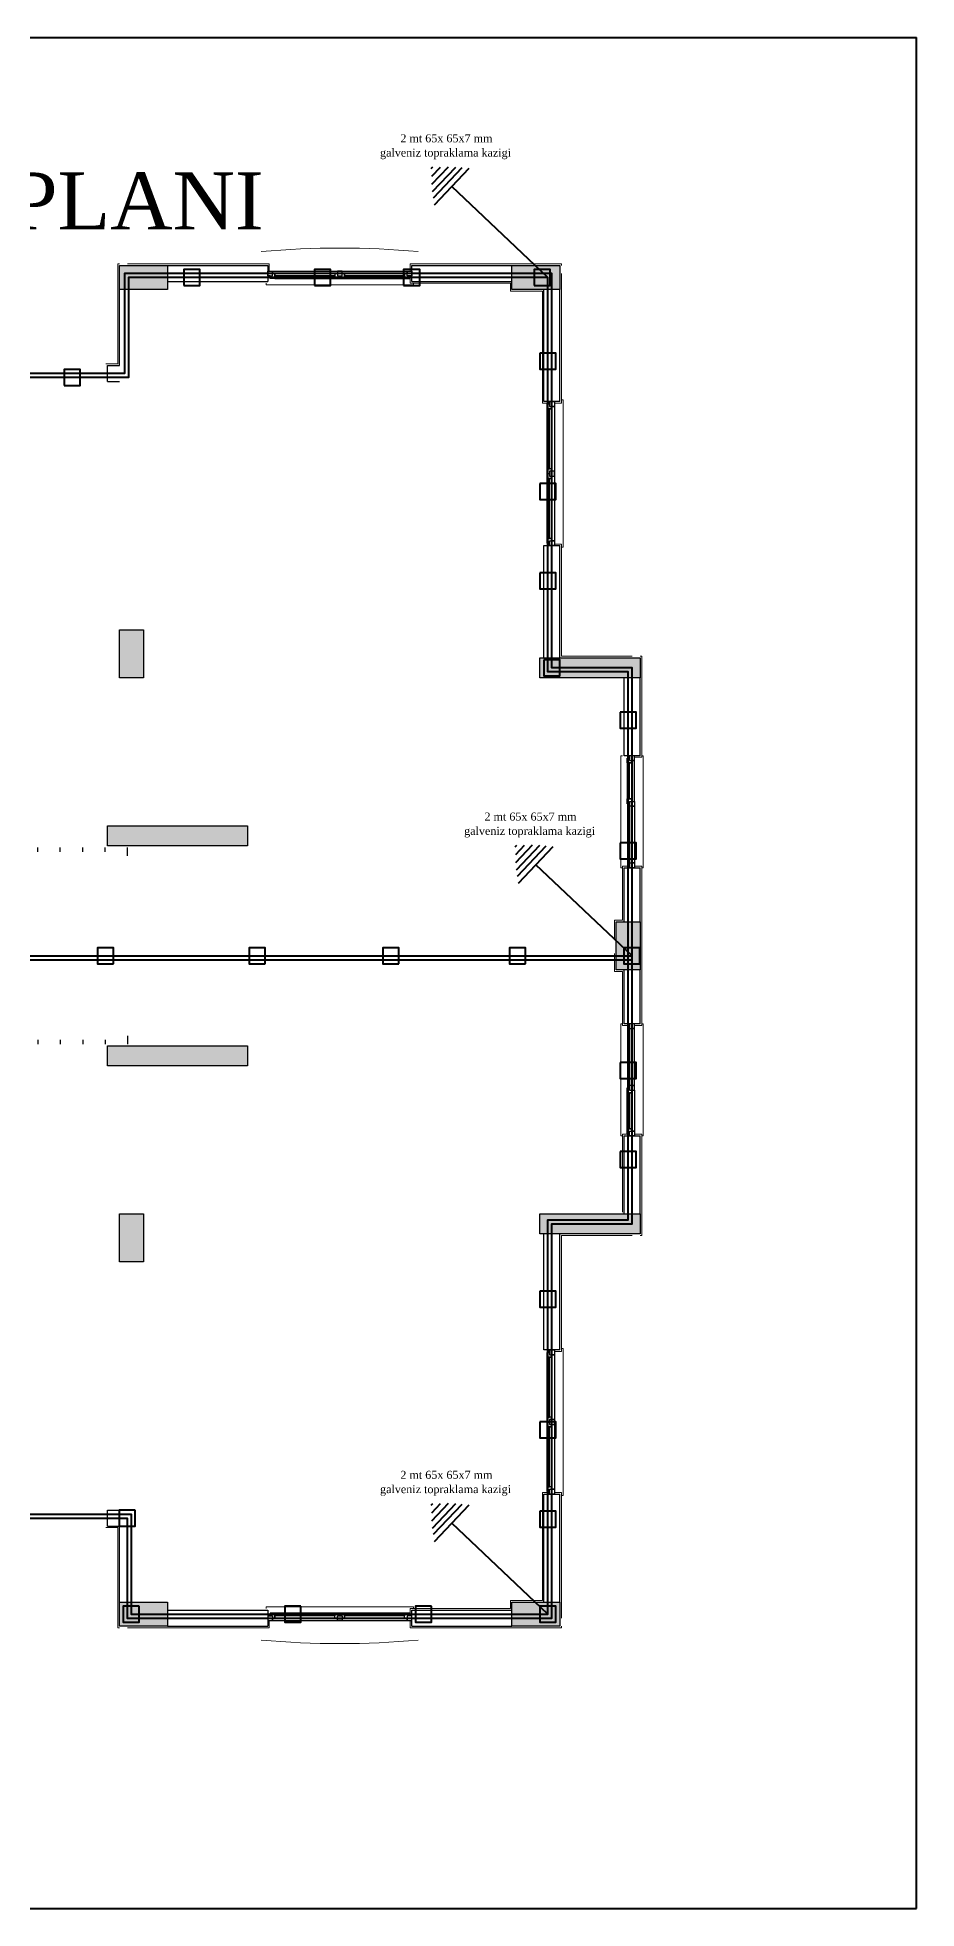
# Model space of a CAD drawing. Header units: metres. Extents: x 134072 to 172200, y 35728 to 38066.
# Drawn here: x 171102 to 172200, y 35728 to 38066 of the extents above; entities that cross this region are included whole.
import ezdxf

# ---------------------------------------------------------------- set-up
doc = ezdxf.new("R2010")
doc.units = ezdxf.units.M
for name, color, linetype in [('den', 156, 'Continuous'), ('duvaR', 52, 'Continuous'), ('Kolon', 175, 'Continuous'), ('pencere', 28, 'Continuous')]:
    doc.layers.add(name, color=color, linetype=linetype)
for name, color, linetype, lineweight in [('ELEKTRİK', 102, 'Continuous', 40), ('m_topraklama', 3, 'Continuous', 40), ('sıva', 145, 'Continuous', 5), ('Tarama 13', 221, 'Continuous', 13)]:
    doc.layers.add(name, color=color, linetype=linetype, lineweight=lineweight)
doc.styles.add('muhammet', font='times.ttf', dxfattribs={"height": 10})
doc.styles.add('YAZI', font='times.ttf', dxfattribs={"height": 10.5})

msp = doc.modelspace()

# ---------------------------------------------------------------- hatches: boundary and pattern name
at = {"layer": 'Tarama 13'}
h = msp.add_hatch(dxfattribs=at)
h.set_pattern_fill('ANSI33,_O', color=256, scale=2)
h.set_pattern_definition([(45, (144125.977, 22060.8), (-8.980256, 8.980256), []), (45, (144134.957, 22060.8), (-8.980256, 8.980256), [6.35, -3.175])])
h.paths.add_polyline_path([(169469.6, 37656.3), (169439.6, 37656.3), (169439.6, 37596.3), (169469.6, 37596.3)])
h.paths.add_polyline_path([(169924.6, 37656.3), (169894.6, 37656.3), (169894.6, 37596.3), (169924.6, 37596.3)])
h.paths.add_polyline_path([(170269.6, 37781.3), (170244.6, 37781.3), (170244.6, 37606.3), (170269.6, 37606.3)])
h.paths.add_polyline_path([(170884.6, 37781.3), (170859.6, 37781.3), (170859.6, 37606.3), (170884.6, 37606.3)])
h.paths.add_polyline_path([(170884.6, 37326.3), (170854.6, 37326.3), (170854.6, 37266.3), (170884.6, 37266.3)])
h.paths.add_polyline_path([(170884.6, 37081.3), (170859.6, 37081.3), (170859.6, 37006.3), (170884.6, 37006.3)])
h.paths.add_polyline_path([(170269.6, 37081.3), (170244.6, 37081.3), (170244.6, 37006.3), (170269.6, 37006.3)])
h.paths.add_polyline_path([(170269.6, 37291.3), (170039.6, 37291.3), (170039.6, 37266.3), (170269.6, 37266.3)])
h.paths.add_polyline_path([(169924.6, 37081.3), (169749.6, 37081.3), (169749.6, 37056.3), (169924.6, 37056.3)])
h.paths.add_polyline_path([(169469.6, 37116.3), (169439.6, 37116.3), (169439.6, 37056.3), (169469.6, 37056.3)])
h.paths.add_polyline_path([(170269.6, 36856.3), (170244.6, 36856.3), (170244.6, 36781.3), (170269.6, 36781.3)])
h.paths.add_polyline_path([(170269.6, 36596.3), (170239.6, 36596.3), (170239.6, 36536.3), (170269.6, 36536.3)])
h.paths.add_polyline_path([(170269.6, 36256.3), (170244.6, 36256.3), (170244.6, 36081.3), (170269.6, 36081.3)])
h.paths.add_polyline_path([(169799.6, 36211.3), (169739.6, 36211.3), (169739.6, 36181.3), (169799.6, 36181.3)])
h.paths.add_polyline_path([(169469.6, 36241.3), (169439.6, 36241.3), (169439.6, 36181.3), (169469.6, 36181.3)])
h.paths.add_polyline_path([(169469.6, 36631.3), (169439.6, 36631.3), (169439.6, 36571.3), (169469.6, 36571.3)])
h.paths.add_polyline_path([(169799.6, 36596.3), (169739.6, 36596.3), (169739.6, 36566.3), (169799.6, 36566.3)])
h.paths.add_polyline_path([(170884.6, 36596.3), (170854.6, 36596.3), (170854.6, 36536.3), (170884.6, 36536.3)])
h.paths.add_polyline_path([(170884.6, 36256.3), (170859.6, 36256.3), (170859.6, 36081.3), (170884.6, 36081.3)])
h.paths.add_polyline_path([(171264.6, 36111.3), (171204.6, 36111.3), (171204.6, 36081.3), (171264.6, 36081.3)])
h.paths.add_polyline_path([(171234.6, 36596.3), (171204.6, 36596.3), (171204.6, 36536.3), (171234.6, 36536.3)])
h.paths.add_polyline_path([(171364.6, 36806.3), (171189.6, 36806.3), (171189.6, 36781.3), (171364.6, 36781.3)])
h.paths.add_polyline_path([(170884.6, 36856.3), (170859.6, 36856.3), (170859.6, 36781.3), (170884.6, 36781.3)])
h.paths.add_polyline_path([(171754.6, 36111.3), (171694.6, 36111.3), (171694.6, 36081.3), (171754.6, 36081.3)])
h.paths.add_polyline_path([(171854.6, 36596.3), (171729.6, 36596.3), (171729.6, 36571.3), (171854.6, 36571.3)])
h.paths.add_polyline_path([(171854.6, 36961.3), (171824.6, 36961.3), (171824.6, 36901.3), (171854.6, 36901.3)])
h.paths.add_polyline_path([(171854.6, 37291.3), (171729.6, 37291.3), (171729.6, 37266.3), (171854.6, 37266.3)])
h.paths.add_polyline_path([(171234.6, 37326.3), (171204.6, 37326.3), (171204.6, 37266.3), (171234.6, 37266.3)])
h.paths.add_polyline_path([(171364.6, 37081.3), (171189.6, 37081.3), (171189.6, 37056.3), (171364.6, 37056.3)])
h.paths.add_polyline_path([(171754.6, 37781.3), (171694.6, 37781.3), (171694.6, 37751.3), (171754.6, 37751.3)])
h.paths.add_polyline_path([(171264.6, 37781.3), (171204.6, 37781.3), (171204.6, 37751.3), (171264.6, 37751.3)])

# ---------------------------------------------------------------- linework, layer by layer
at = {"layer": 'den'}
for p, q in [((171102.6, 37048.8), (171102.6, 37054.3)), ((171130.6, 37048.8), (171130.6, 37054.3)), ((171158.6, 37048.8), (171158.6, 37054.3)), ((171186.6, 37048.8), (171186.6, 37054.3)), ((171214.6, 37048.8), (171214.6, 37054.3)), ((171214.6, 37043.8), (171214.6, 37048.8)), ((171102.6, 36813.8), (171102.6, 36808.3)), ((171130.6, 36813.8), (171130.6, 36808.3)), ((171158.6, 36813.8), (171158.6, 36808.3)), ((171186.6, 36813.8), (171186.6, 36808.3)), ((171214.6, 36818.8), (171214.6, 36813.8)), ((171214.6, 36813.8), (171214.6, 36808.3))]:
    msp.add_line(p, q, dxfattribs=at)
at = {"layer": 'den', "lineweight": 5}
for points in [[(171571.6, 37759.3), (171571.6, 37757.3), (171387.6, 37757.3), (171387.6, 37759.3)], [(171756.6, 37429.3), (171758.6, 37429.3), (171758.6, 37613.3), (171756.6, 37613.3)], [(171832.6, 37168.8), (171830.6, 37168.8), (171830.6, 37028.8), (171832.6, 37028.8)], [(171856.6, 37168.8), (171858.6, 37168.8), (171858.6, 37028.8), (171856.6, 37028.8)], [(171832.6, 36693.8), (171830.6, 36693.8), (171830.6, 36833.8), (171832.6, 36833.8)], [(171856.6, 36693.8), (171858.6, 36693.8), (171858.6, 36833.8), (171856.6, 36833.8)], [(171756.6, 36244.3), (171758.6, 36244.3), (171758.6, 36428.3), (171756.6, 36428.3)], [(171571.6, 36103.3), (171571.6, 36105.3), (171387.6, 36105.3), (171387.6, 36103.3)]]:
    msp.add_lwpolyline(points, dxfattribs=at)
for centre, start, end in [((171479.6, 36724.5), 84.7877, 95.2123), ((171479.6, 37138.1), 264.7877, 275.2123)]:
    msp.add_arc(centre, 1078.7, start, end, dxfattribs=at)
at = {"layer": 'duvaR'}
for p, q in [((171264.6, 37781.3), (171389.6, 37781.3)), ((171264.6, 37761.3), (171389.6, 37761.3)), ((171389.6, 37781.3), (171389.6, 37761.3)), ((171569.6, 37781.3), (171694.6, 37781.3)), ((171569.6, 37761.3), (171569.6, 37781.3)), ((171569.6, 37761.3), (171694.6, 37761.3)), ((171204.6, 37656.3), (171204.6, 37751.3)), ((171734.6, 37611.3), (171734.6, 37751.3)), ((171754.6, 37611.3), (171754.6, 37751.3)), ((171189.6, 37656.3), (171204.6, 37656.3)), ((171189.6, 37636.3), (171189.6, 37656.3)), ((171189.6, 37636.3), (171204.6, 37636.3)), ((171754.6, 37611.3), (171734.6, 37611.3)), ((171734.6, 37291.3), (171734.6, 37431.3)), ((171734.6, 37431.3), (171754.6, 37431.3)), ((171754.6, 37291.3), (171754.6, 37431.3)), ((171834.6, 37168.8), (171834.6, 37266.3)), ((171854.6, 37168.8), (171854.6, 37266.3)), ((171854.6, 37168.8), (171834.6, 37168.8)), ((171834.6, 36961.3), (171834.6, 37028.8)), ((171834.6, 37028.8), (171854.6, 37028.8)), ((171854.6, 36961.3), (171854.6, 37028.8)), ((171834.6, 36833.8), (171834.6, 36901.3)), ((171854.6, 36833.8), (171854.6, 36901.3)), ((171854.6, 36833.8), (171834.6, 36833.8)), ((171834.6, 36596.3), (171834.6, 36693.8)), ((171834.6, 36693.8), (171854.6, 36693.8)), ((171854.6, 36596.3), (171854.6, 36693.8)), ((171734.6, 36426.3), (171734.6, 36571.3)), ((171754.6, 36426.3), (171754.6, 36571.3)), ((171754.6, 36426.3), (171734.6, 36426.3)), ((171734.6, 36111.3), (171734.6, 36246.3)), ((171734.6, 36246.3), (171754.6, 36246.3)), ((171754.6, 36111.3), (171754.6, 36246.3)), ((171189.6, 36226.3), (171204.6, 36226.3)), ((171189.6, 36206.3), (171189.6, 36226.3)), ((171189.6, 36206.3), (171204.6, 36206.3)), ((171204.6, 36111.3), (171204.6, 36206.3)), ((171264.6, 36101.3), (171389.6, 36101.3)), ((171389.6, 36101.3), (171389.6, 36081.3)), ((171569.6, 36101.3), (171694.6, 36101.3)), ((171569.6, 36081.3), (171569.6, 36101.3)), ((171264.6, 36081.3), (171389.6, 36081.3)), ((171569.6, 36081.3), (171694.6, 36081.3))]:
    msp.add_line(p, q, dxfattribs=at)
at = {"layer": 'ELEKTRİK'}
for p, q in [((135359.3, 38066.3, 127785.9), (172199.8, 38066.3, 127785.9)), ((172199.8, 35728.3, 127785.9), (172199.8, 38066.3, 127785.9)), ((134072.3, 35728.3, 127785.9), (172199.8, 35728.3, 127785.9))]:
    msp.add_line(p, q, dxfattribs=at)
at = {"layer": 'Kolon'}
for p, q in [((171204.6, 37751.3), (171204.6, 37781.3)), ((171204.6, 37781.3), (171264.6, 37781.3)), ((171264.6, 37781.3), (171264.6, 37751.3)), ((171694.6, 37751.3), (171694.6, 37781.3)), ((171694.6, 37781.3), (171754.6, 37781.3)), ((171754.6, 37781.3), (171754.6, 37751.3)), ((171264.6, 37751.3), (171204.6, 37751.3)), ((171754.6, 37751.3), (171694.6, 37751.3)), ((171204.6, 37326.3), (171234.6, 37326.3)), ((171204.6, 37266.3), (171204.6, 37326.3)), ((171234.6, 37326.3), (171234.6, 37266.3)), ((171729.6, 37266.3), (171729.6, 37291.3)), ((171729.6, 37291.3), (171854.6, 37291.3)), ((171854.6, 37291.3), (171854.6, 37266.3)), ((171234.6, 37266.3), (171204.6, 37266.3)), ((171854.6, 37266.3), (171729.6, 37266.3)), ((171189.6, 37056.3), (171189.6, 37081.3)), ((171189.6, 37081.3), (171364.6, 37081.3)), ((171364.6, 37081.3), (171364.6, 37056.3)), ((171364.6, 37056.3), (171189.6, 37056.3)), ((171824.6, 36901.3), (171824.6, 36961.3)), ((171824.6, 36961.3), (171854.6, 36961.3)), ((171854.6, 36961.3), (171854.6, 36901.3)), ((171854.6, 36901.3), (171824.6, 36901.3)), ((171189.6, 36781.3), (171189.6, 36806.3)), ((171189.6, 36806.3), (171364.6, 36806.3)), ((171364.6, 36806.3), (171364.6, 36781.3)), ((171364.6, 36781.3), (171189.6, 36781.3)), ((171204.6, 36596.3), (171234.6, 36596.3)), ((171204.6, 36536.3), (171204.6, 36596.3)), ((171234.6, 36596.3), (171234.6, 36536.3)), ((171729.6, 36571.3), (171729.6, 36596.3)), ((171729.6, 36596.3), (171854.6, 36596.3)), ((171854.6, 36596.3), (171854.6, 36571.3)), ((171854.6, 36571.3), (171729.6, 36571.3)), ((171234.6, 36536.3), (171204.6, 36536.3)), ((171204.6, 36081.3), (171204.6, 36111.3)), ((171204.6, 36111.3), (171264.6, 36111.3)), ((171264.6, 36111.3), (171264.6, 36081.3)), ((171694.6, 36081.3), (171694.6, 36111.3)), ((171694.6, 36111.3), (171754.6, 36111.3)), ((171754.6, 36111.3), (171754.6, 36081.3)), ((171264.6, 36081.3), (171204.6, 36081.3)), ((171754.6, 36081.3), (171694.6, 36081.3))]:
    msp.add_line(p, q, dxfattribs=at)
at = {"layer": 'm_topraklama'}
for p, q in [((171593.8, 37902.4), (171595.8, 37904.5)), ((171594.4, 37892.9), (171605.4, 37904.4)), ((171594.6, 37882.9), (171615.4, 37904.8)), ((171595.5, 37873.6), (171624.6, 37904.4)), ((171596.5, 37866), (171632.4, 37903.8)), ((171597.9, 37857.2), (171641.1, 37902.9)), ((171739.6, 37766.3), (171619.5, 37880.1)), ((171698.8, 37054.9), (171700.8, 37057)), ((171699.6, 37035.4), (171720.4, 37057.3)), ((171699.4, 37045.4), (171710.4, 37056.9)), ((171700.5, 37026.1), (171729.6, 37056.9)), ((171701.5, 37018.5), (171737.4, 37056.3)), ((171702.9, 37009.7), (171746.1, 37055.4)), ((171844.6, 36918.8), (171724.5, 37032.6)), ((169449.6, 36918.8), (171844.6, 36918.8)), ((169449.6, 36913.8), (171844.6, 36913.8)), ((171593.8, 36232.4), (171595.8, 36234.5)), ((171594.4, 36222.9), (171605.4, 36234.4)), ((171594.6, 36212.9), (171615.4, 36234.8)), ((171595.5, 36203.6), (171624.6, 36234.4)), ((171596.5, 36196), (171632.4, 36233.8)), ((171597.9, 36187.2), (171641.1, 36232.9)), ((171739.6, 36096.3), (171619.5, 36210.1))]:
    msp.add_line(p, q, dxfattribs=at)
for points in [[(169449.6, 37614.2), (169449.6, 36191.3), (170257.1, 36191.3), (170257.1, 36091.3), (170872.1, 36091.3), (170872.1, 36216.3), (171214, 36216.3), (171214, 36091.3), (171744.6, 36091.3), (171744.6, 36583.8), (171844.6, 36583.8), (171844.6, 37278.8), (171744.6, 37278.8), (171744.6, 37771.3), (171211, 37771.3), (171211, 37646.3), (170872.1, 37646.3), (170872.1, 37771.3), (170584.2, 37771.3), (170584.2, 37518.8), (170257.1, 37518.8), (170257.1, 37646.3), (169464, 37646.3)], [(169454.6, 37636.9), (169454.6, 37614.2), (169454.6, 36196.3), (170262.1, 36196.3), (170262.1, 36096.3), (170867.1, 36096.3), (170867.1, 36221.3), (171219, 36221.3), (171219, 36096.3), (171739.6, 36096.3), (171739.6, 36588.8), (171839.6, 36588.8), (171839.6, 37273.8), (171739.6, 37273.8), (171739.6, 37766.3), (171216, 37766.3), (171216, 37641.3), (170867.1, 37641.3), (170867.1, 37766.3), (170589.2, 37766.3), (170589.2, 37513.8), (170252.1, 37513.8), (170252.1, 37641.3), (169454.6, 37641.3)]]:
    msp.add_lwpolyline(points, dxfattribs=at)
for points in [[(171284.9, 37756.3), (171304.9, 37756.3), (171304.9, 37776.3), (171284.9, 37776.3)], [(171447.9, 37756.3), (171467.9, 37756.3), (171467.9, 37776.3), (171447.9, 37776.3)], [(171559.4, 37756.3), (171579.4, 37756.3), (171579.4, 37776.3), (171559.4, 37776.3)], [(171722.4, 37756.3), (171742.4, 37756.3), (171742.4, 37776.3), (171722.4, 37776.3)], [(171729.6, 37672), (171729.6, 37652), (171749.6, 37652), (171749.6, 37672)], [(171135.5, 37631.3), (171155.5, 37631.3), (171155.5, 37651.3), (171135.5, 37651.3)], [(171729.6, 37509), (171729.6, 37489), (171749.6, 37489), (171749.6, 37509)], [(171729.6, 37397.5), (171729.6, 37377.5), (171749.6, 37377.5), (171749.6, 37397.5)], [(171734.6, 37288.8), (171734.6, 37268.8), (171754.6, 37268.8), (171754.6, 37288.8)], [(171829.6, 37223.1), (171829.6, 37203.1), (171849.6, 37203.1), (171849.6, 37223.1)], [(171829.6, 37060.1), (171829.6, 37040.1), (171849.6, 37040.1), (171849.6, 37060.1)], [(171197.1, 36908.8), (171197.1, 36928.8), (171177.1, 36928.8), (171177.1, 36908.8)], [(171386.3, 36908.8), (171386.3, 36928.8), (171366.3, 36928.8), (171366.3, 36908.8)], [(171553.5, 36908.8), (171553.5, 36928.8), (171533.5, 36928.8), (171533.5, 36908.8)], [(171711.7, 36908.8), (171711.7, 36928.8), (171691.7, 36928.8), (171691.7, 36908.8)], [(171834.4, 36928.8), (171834.4, 36908.8), (171854.4, 36908.8), (171854.4, 36928.8)], [(171829.6, 36785.6), (171829.6, 36765.6), (171849.6, 36765.6), (171849.6, 36785.6)], [(171829.6, 36674.1), (171829.6, 36654.1), (171849.6, 36654.1), (171849.6, 36674.1)], [(171729.6, 36499.6), (171729.6, 36479.6), (171749.6, 36479.6), (171749.6, 36499.6)], [(171729.6, 36336.6), (171729.6, 36316.6), (171749.6, 36316.6), (171749.6, 36336.6)], [(171224, 36226.3), (171204, 36226.3), (171204, 36206.3), (171224, 36206.3)], [(171729.6, 36225.1), (171729.6, 36205.1), (171749.6, 36205.1), (171749.6, 36225.1)], [(171229, 36106.3), (171209, 36106.3), (171209, 36086.3), (171229, 36086.3)], [(171431, 36106.3), (171411, 36106.3), (171411, 36086.3), (171431, 36086.3)], [(171594, 36106.3), (171574, 36106.3), (171574, 36086.3), (171594, 36086.3)], [(171729.6, 36106.3), (171729.6, 36086.3), (171749.6, 36086.3), (171749.6, 36106.3)]]:
    msp.add_lwpolyline(points, close=True, dxfattribs=at)
at = {"layer": 'pencere'}
for points in [[(171389.6, 37768.3), (171389.6, 37774.3), (171569.6, 37774.3), (171569.6, 37768.3), (171566.6, 37768.3), (171566.6, 37765.3), (171392.6, 37765.3), (171392.6, 37768.3), (171389.6, 37768.3), (171395.6, 37768.3), (171395.6, 37774.3), (171395.6, 37771.3), (171476.6, 37771.3), (171476.6, 37768.3), (171482.6, 37768.3), (171482.6, 37774.3), (171476.6, 37774.3), (171476.6, 37771.3), (171473.6, 37771.3), (171473.6, 37765.3), (171473.6, 37768.3), (171398.6, 37768.3), (171398.6, 37765.3), (171398.6, 37771.3), (171398.6, 37765.3), (171566.6, 37765.3), (171566.6, 37768.3), (171563.6, 37768.3), (171563.6, 37774.3), (171563.6, 37771.3), (171560.6, 37771.3), (171560.6, 37765.3), (171560.6, 37768.3), (171485.6, 37768.3), (171485.6, 37765.3), (171479.6, 37765.3), (171479.6, 37768.3), (171482.6, 37768.3), (171482.6, 37771.3), (171485.6, 37771.3), (171485.6, 37768.3), (171485.6, 37771.3), (171563.6, 37771.3)], [(171741.6, 37611.3), (171747.6, 37611.3), (171747.6, 37431.3), (171741.6, 37431.3), (171741.6, 37434.3), (171738.6, 37434.3), (171738.6, 37608.3), (171741.6, 37608.3), (171741.6, 37611.3), (171741.6, 37605.3), (171747.6, 37605.3), (171744.6, 37605.3), (171744.6, 37524.3), (171741.6, 37524.3), (171741.6, 37518.3), (171747.6, 37518.3), (171747.6, 37524.3), (171744.6, 37524.3), (171744.6, 37527.3), (171738.6, 37527.3), (171741.6, 37527.3), (171741.6, 37602.3), (171738.6, 37602.3), (171744.6, 37602.3), (171738.6, 37602.3), (171738.6, 37434.3), (171741.6, 37434.3), (171741.6, 37437.3), (171747.6, 37437.3), (171744.6, 37437.3), (171744.6, 37440.3), (171738.6, 37440.3), (171741.6, 37440.3), (171741.6, 37515.3), (171738.6, 37515.3), (171738.6, 37521.3), (171741.6, 37521.3), (171741.6, 37518.3), (171744.6, 37518.3), (171744.6, 37515.3), (171741.6, 37515.3), (171744.6, 37515.3), (171744.6, 37437.3)], [(171841.6, 37111.8), (171847.6, 37111.8), (171847.6, 37028.8), (171841.6, 37028.8), (171841.6, 37034.8), (171847.6, 37034.8), (171844.6, 37034.8), (171844.6, 37105.8), (171847.6, 37105.8), (171841.6, 37105.8), (171841.6, 37111.8), (171841.6, 37028.8), (171841.6, 37108.8), (171838.6, 37108.8), (171838.6, 37114.8), (171844.6, 37114.8), (171844.6, 37111.8), (171847.6, 37111.8), (171847.6, 37168.8), (171841.6, 37168.8), (171841.6, 37162.8), (171847.6, 37162.8), (171844.6, 37162.8), (171844.6, 37111.8), (171844.6, 37114.8), (171841.6, 37114.8), (171841.6, 37159.8), (171844.6, 37159.8), (171838.6, 37159.8), (171838.6, 37165.8), (171841.6, 37165.8), (171838.6, 37165.8), (171838.6, 37108.8), (171841.6, 37108.8)], [(171841.6, 36750.8), (171847.6, 36750.8), (171847.6, 36833.8), (171841.6, 36833.8), (171841.6, 36827.8), (171847.6, 36827.8), (171844.6, 36827.8), (171844.6, 36756.8), (171847.6, 36756.8), (171841.6, 36756.8), (171841.6, 36750.8), (171841.6, 36833.8), (171841.6, 36753.8), (171838.6, 36753.8), (171838.6, 36747.8), (171844.6, 36747.8), (171844.6, 36750.8), (171847.6, 36750.8), (171847.6, 36693.8), (171841.6, 36693.8), (171841.6, 36699.8), (171847.6, 36699.8), (171844.6, 36699.8), (171844.6, 36750.8), (171844.6, 36747.8), (171841.6, 36747.8), (171841.6, 36702.8), (171844.6, 36702.8), (171838.6, 36702.8), (171838.6, 36696.8), (171841.6, 36696.8), (171838.6, 36696.8), (171838.6, 36753.8), (171841.6, 36753.8)], [(171741.6, 36426.3), (171747.6, 36426.3), (171747.6, 36246.3), (171741.6, 36246.3), (171741.6, 36249.3), (171738.6, 36249.3), (171738.6, 36423.3), (171741.6, 36423.3), (171741.6, 36426.3), (171741.6, 36420.3), (171747.6, 36420.3), (171744.6, 36420.3), (171744.6, 36339.3), (171741.6, 36339.3), (171741.6, 36333.3), (171747.6, 36333.3), (171747.6, 36339.3), (171744.6, 36339.3), (171744.6, 36342.3), (171738.6, 36342.3), (171741.6, 36342.3), (171741.6, 36417.3), (171738.6, 36417.3), (171744.6, 36417.3), (171738.6, 36417.3), (171738.6, 36249.3), (171741.6, 36249.3), (171741.6, 36252.3), (171747.6, 36252.3), (171744.6, 36252.3), (171744.6, 36255.3), (171738.6, 36255.3), (171741.6, 36255.3), (171741.6, 36330.3), (171738.6, 36330.3), (171738.6, 36336.3), (171741.6, 36336.3), (171741.6, 36333.3), (171744.6, 36333.3), (171744.6, 36330.3), (171741.6, 36330.3), (171744.6, 36330.3), (171744.6, 36252.3)], [(171389.6, 36094.3), (171389.6, 36088.3), (171569.6, 36088.3), (171569.6, 36094.3), (171566.6, 36094.3), (171566.6, 36097.3), (171392.6, 36097.3), (171392.6, 36094.3), (171389.6, 36094.3), (171395.6, 36094.3), (171395.6, 36088.3), (171395.6, 36091.3), (171476.6, 36091.3), (171476.6, 36094.3), (171482.6, 36094.3), (171482.6, 36088.3), (171476.6, 36088.3), (171476.6, 36091.3), (171473.6, 36091.3), (171473.6, 36097.3), (171473.6, 36094.3), (171398.6, 36094.3), (171398.6, 36097.3), (171398.6, 36091.3), (171398.6, 36097.3), (171566.6, 36097.3), (171566.6, 36094.3), (171563.6, 36094.3), (171563.6, 36088.3), (171563.6, 36091.3), (171560.6, 36091.3), (171560.6, 36097.3), (171560.6, 36094.3), (171485.6, 36094.3), (171485.6, 36097.3), (171479.6, 36097.3), (171479.6, 36094.3), (171482.6, 36094.3), (171482.6, 36091.3), (171485.6, 36091.3), (171485.6, 36094.3), (171485.6, 36091.3), (171563.6, 36091.3)]]:
    msp.add_lwpolyline(points, dxfattribs=at)
at = {"layer": 'sıva'}
for p, q in [((171832.6, 36963.3), (171832.6, 37030.8)), ((171832.6, 37030.8), (171841.6, 37030.8)), ((171822.6, 36940.8), (171822.6, 36963.3)), ((171822.6, 36963.3), (171832.6, 36963.3)), ((171822.6, 36899.3), (171822.6, 36921.8)), ((171832.6, 36899.3), (171822.6, 36899.3)), ((171832.6, 36831.8), (171832.6, 36899.3)), ((171841.6, 36831.8), (171832.6, 36831.8)), ((171841.6, 36695.8), (171832.6, 36695.8)), ((171832.6, 36695.8), (171832.6, 36598.3))]:
    msp.add_line(p, q, dxfattribs=at)
for points in [[(171187.6, 37658.3), (171202.6, 37658.3), (171202.6, 37749.3), (171202.6, 37783.3), (171204.6, 37783.3)], [(171214.6, 37783.3), (171264.6, 37783.3), (171391.6, 37783.3), (171391.6, 37774.3)], [(171567.6, 37774.3), (171567.6, 37783.3), (171694.6, 37783.3), (171756.6, 37783.3), (171756.6, 37781.3)], [(171741.6, 37609.3), (171732.6, 37609.3), (171732.6, 37749.3), (171692.6, 37749.3), (171692.6, 37759.3), (171567.6, 37759.3), (171567.6, 37768.3)], [(171756.6, 37771.3), (171756.6, 37751.3), (171756.6, 37609.3), (171747.6, 37609.3)], [(171747.6, 37433.3), (171756.6, 37433.3), (171756.6, 37293.3), (171844.6, 37293.3)], [(171854.6, 37293.3), (171856.6, 37293.3), (171856.6, 37266.3), (171856.6, 37166.8), (171847.6, 37166.8)], [(171847.6, 37030.8), (171856.6, 37030.8), (171856.6, 36961.3), (171856.6, 36901.3), (171856.6, 36831.8), (171847.6, 36831.8)], [(171854.6, 36569.3), (171856.6, 36569.3), (171856.6, 36695.8), (171847.6, 36695.8)], [(171747.6, 36424.3), (171756.6, 36424.3), (171756.6, 36569.3), (171844.6, 36569.3)], [(171567.6, 36094.3), (171567.6, 36103.3), (171692.6, 36103.3), (171692.6, 36113.3), (171732.6, 36113.3), (171732.6, 36248.3), (171741.6, 36248.3)], [(171747.6, 36248.3), (171756.6, 36248.3), (171756.6, 36111.3), (171756.6, 36091.3)], [(171204.6, 36079.3), (171202.6, 36079.3), (171202.6, 36111.3), (171202.6, 36204.3), (171187.6, 36204.3)], [(171391.6, 36088.3), (171391.6, 36079.3), (171264.6, 36079.3), (171214.6, 36079.3)], [(171756.6, 36081.3), (171756.6, 36079.3), (171694.6, 36079.3), (171567.6, 36079.3), (171567.6, 36088.3)]]:
    msp.add_lwpolyline(points, dxfattribs=at)

# ---------------------------------------------------------------- texts
at = {"color": 0, "style": 'YAZI'}
for s, p in [('galveniz topraklama kazigi', (171529.9, 37917.4)), ('2 mt 65x 65x7 mm', (171555.3, 37935.3)), ('galveniz topraklama kazigi', (171634.9, 37069.9)), ('2 mt 65x 65x7 mm', (171660.3, 37087.8)), ('2 mt 65x 65x7 mm', (171555.3, 36265.3)), ('galveniz topraklama kazigi', (171529.9, 36247.4))]:
    msp.add_text(s, height=10, dxfattribs=at).set_placement(p)
at = {"insert": (169905.6, 37897.7), "char_height": 71.364, "attachment_point": 1, "style": 'muhammet'}
msp.add_mtext_dynamic_manual_height_columns('TEMEL TOPRAKLAMA PLANI', width=3822.493, gutter_width=50, heights=[0], dxfattribs=at)

doc.saveas('drawing.dxf')
